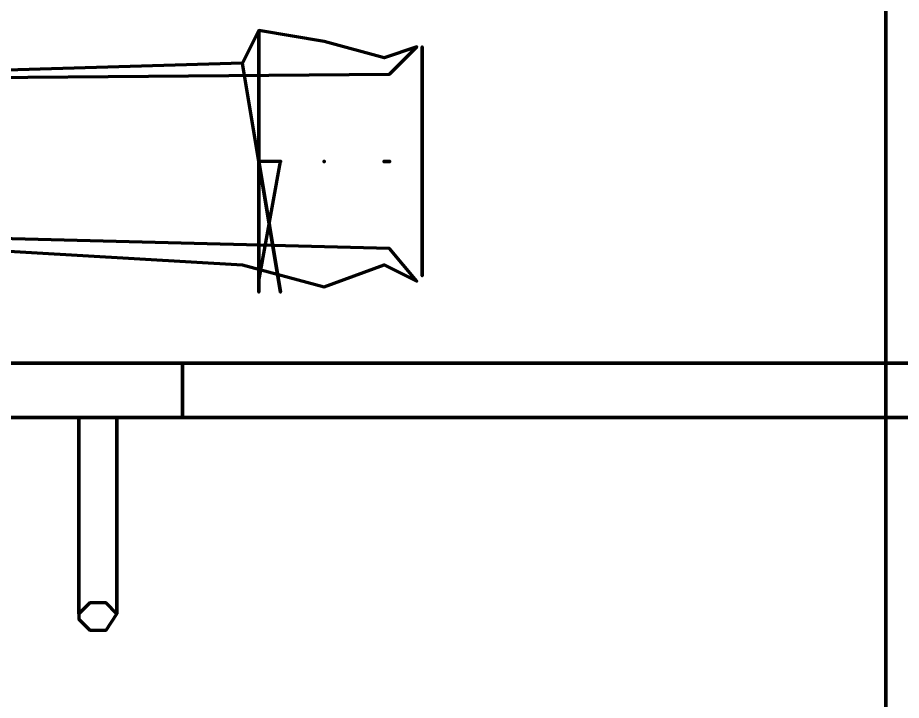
# Model space of a CAD drawing. Extents: x 0 to 1153, y 0 to 816.
# Drawn here: x 534.35 to 536.065, y 625.17 to 626.495 of the extents above; entities that cross this region are included whole.
import ezdxf

# ---------------------------------------------------------------- set-up
doc = ezdxf.new("R2010")
doc.units = 0
doc.header["$MEASUREMENT"] = 0
doc.layers.add('Arch', color=7, linetype='Continuous')
doc.layers.add('Hatch', color=7, linetype='Continuous')

msp = doc.modelspace()

# ---------------------------------------------------------------- linework, layer by layer
at = {"layer": 'Arch', "color": 11, "linetype": 'Continuous', "lineweight": 211}
msp.add_lwpolyline([(628.4912, 631.6027), (494.8343, 631.6027), (628.4912, 631.6027), (536.6808, 631.6027), (536.6808, 592.0951), (536.6808, 631.6027), (536.0353, 631.6027), (536.0353, 572.5901), (536.0353, 631.6027), (536.6808, 631.6027), (536.6808, 572.5901), (628.4912, 572.5901)], dxfattribs=at)
msp.add_lwpolyline([(496.3265, 631.6027), (496.3265, 572.5901), (536.0353, 572.5901), (536.0353, 631.6027), (496.3265, 631.6027), (494.8343, 631.6027), (494.8343, 572.5901), (494.8343, 631.6027), (496.3265, 631.6027), (496.3265, 572.5901)], close=True, dxfattribs=at)
at = {"layer": 'Hatch', "color": 3, "linetype": 'Continuous', "lineweight": 211}
for points in [[(531.9183, 625.7184), (531.9183, 627.3377), (531.9183, 625.7184), (536.7655, 625.7184)], [(532.0242, 627.3377), (532.0242, 625.7184), (536.6703, 625.7184), (532.0242, 625.7184), (532.0242, 627.3377), (536.6703, 627.3377), (532.0242, 627.3377), (532.0242, 627.3377), (532.0242, 627.2318), (536.6703, 627.2318), (536.6703, 627.3377), (532.0242, 627.3377), (532.0242, 627.2318), (536.6703, 627.2318), (536.6703, 627.3377)], [(535.1356, 626.2158), (535.1356, 625.9936), (535.1356, 626.2158), (535.1356, 626.4381)], [(534.8605, 626.2158), (534.8605, 626.2158), (534.8182, 626.2158), (534.8182, 625.983)], [(535.0722, 626.2158), (535.0722, 626.2158), (535.0616, 626.2158)], [(531.9183, 625.8242), (531.9183, 625.7184), (536.7655, 625.7184), (531.9183, 625.7184), (531.9183, 625.8242), (536.7655, 625.8242)], [(536.6173, 625.8242), (536.6173, 625.7184), (532.0771, 625.7184), (536.6173, 625.7184), (536.6173, 625.8242), (532.0771, 625.8242), (532.0771, 625.7184), (536.6173, 625.7184), (532.0771, 625.7184), (532.0771, 625.8242), (536.6173, 625.8242), (532.0771, 625.8242), (536.6173, 625.8242), (536.6173, 625.7184)], [(536.2893, 625.8242), (534.67, 625.8242), (534.67, 625.7184), (534.67, 625.8242), (536.2893, 625.8242), (536.2893, 625.7184), (534.67, 625.7184), (536.2893, 625.7184), (536.2893, 625.8242), (534.67, 625.8242), (536.2893, 625.8242), (536.2893, 625.7184)], [(534.67, 625.7184), (534.67, 625.8242), (534.67, 625.7184), (536.2893, 625.7184)], [(534.4689, 625.4644), (534.4689, 625.7184), (534.543, 625.7184), (534.4689, 625.7184), (534.543, 625.7184), (534.543, 625.3374), (534.5218, 625.3586), (534.4901, 625.3586), (534.4689, 625.3374), (534.4689, 625.4644), (534.4689, 625.3268), (534.4901, 625.3057), (534.5218, 625.3057), (534.543, 625.3374), (534.543, 625.7184), (534.4689, 625.7184)]]:
    msp.add_lwpolyline(points, close=True, dxfattribs=at)
for points in [[(533.8233, 626.3746), (535.0722, 626.3851), (535.1251, 626.4381), (535.0616, 626.4169), (534.9452, 626.4487), (534.8182, 626.4698), (534.8182, 626.2158), (534.7864, 626.4063), (534.0668, 626.3851)], [(534.7864, 626.4063), (534.8182, 626.4698), (534.8182, 626.2158), (534.8605, 625.9618), (534.8182, 626.2158), (534.8182, 625.9618), (534.8182, 626.2158), (534.8182, 626.4698), (534.8182, 626.2158), (534.8182, 626.4487)], [(534.9452, 626.2158), (534.9452, 626.2158), (534.9452, 626.2158)], [(534.0668, 626.0571), (534.7864, 626.0148), (534.9452, 625.9724), (535.0616, 626.0148), (535.1251, 625.983), (535.0722, 626.0465), (533.8339, 626.0782)]]:
    msp.add_lwpolyline(points, dxfattribs=at)
for p in [(534.8605, 626.2158), (534.9452, 626.2158), (535.0616, 626.2158), (535.0722, 626.2158), (535.1356, 626.2158)]:
    msp.add_point(p, dxfattribs=at)

doc.saveas('drawing.dxf')
